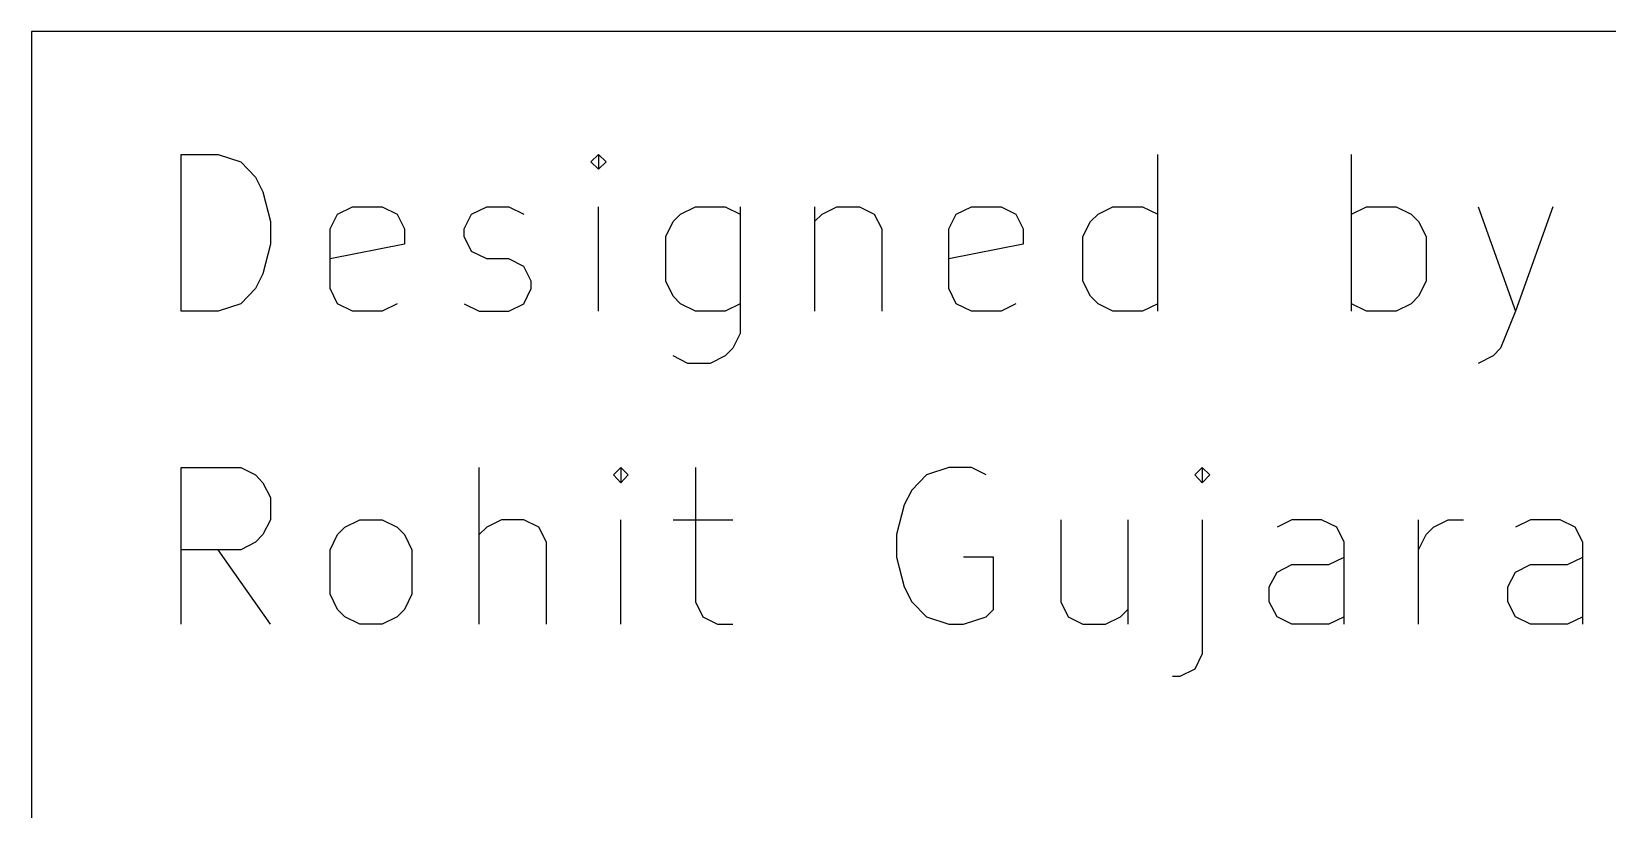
# Model space of a CAD drawing. Extents: x 0.4 to 16.1, y -11.3 to -0.4.
# Drawn here: x 11.811 to 12.405, y -10.254 to -9.961 of the extents above; entities that cross this region are included whole.
import ezdxf

# ---------------------------------------------------------------- set-up
doc = ezdxf.new("R2010")
doc.units = 0
doc.header["$MEASUREMENT"] = 0
doc.layers.add('RED2', color=1, linetype='CONTINUOUS')

msp = doc.modelspace()

# ---------------------------------------------------------------- linework, layer by layer
at = {"layer": 'RED2', "linetype": 'CONTINUOUS'}
for p, q in [((11.8106, -9.96072), (11.8106, -11.2206)), ((16.0626, -9.96072), (11.8106, -9.96072)), ((11.867, -10.0662), (11.867, -10.0071)), ((11.867, -10.0071), (11.881, -10.0071)), ((11.881, -10.0071), (11.8895, -10.0099)), ((11.8895, -10.0099), (11.8951, -10.0156)), ((12.0245, -10.0071), (12.0216, -10.0099)), ((12.0216, -10.0099), (12.0245, -10.0127)), ((12.0273, -10.0099), (12.0245, -10.0071)), ((12.0245, -10.0071), (12.0245, -10.0127)), ((12.0245, -10.0127), (12.0273, -10.0099)), ((12.2354, -10.0662), (12.2354, -10.0071)), ((12.3085, -10.0662), (12.3085, -10.0071)), ((11.8951, -10.0156), (11.8979, -10.0212)), ((11.8979, -10.0212), (11.9007, -10.0324)), ((11.926, -10.0296), (11.9317, -10.0268)), ((11.9317, -10.0268), (11.9429, -10.0268)), ((11.9429, -10.0268), (11.9485, -10.0296)), ((11.9766, -10.0296), (11.9823, -10.0268)), ((11.9823, -10.0268), (11.9907, -10.0268)), ((11.9907, -10.0268), (11.9963, -10.0296)), ((12.0245, -10.0662), (12.0245, -10.0268)), ((12.0554, -10.0296), (12.061, -10.0268)), ((12.061, -10.0268), (12.0723, -10.0268)), ((12.0723, -10.0268), (12.0779, -10.0296)), ((12.0779, -10.0268), (12.0779, -10.0746)), ((12.106, -10.0268), (12.106, -10.0662)), ((12.1088, -10.0296), (12.1144, -10.0268)), ((12.1144, -10.0268), (12.1229, -10.0268)), ((12.1229, -10.0268), (12.1285, -10.0296)), ((12.1594, -10.0296), (12.1651, -10.0268)), ((12.1651, -10.0268), (12.1763, -10.0268)), ((12.1763, -10.0268), (12.1819, -10.0296)), ((12.2129, -10.0296), (12.2185, -10.0268)), ((12.2185, -10.0268), (12.2297, -10.0268)), ((12.2297, -10.0268), (12.2354, -10.0296)), ((12.3085, -10.0296), (12.3141, -10.0268)), ((12.3141, -10.0268), (12.3254, -10.0268)), ((12.3254, -10.0268), (12.331, -10.0296)), ((12.3563, -10.0268), (12.3703, -10.0662)), ((12.3844, -10.0268), (12.3703, -10.0662)), ((11.9007, -10.0324), (11.9007, -10.0409)), ((11.9232, -10.0352), (11.926, -10.0296)), ((11.9485, -10.0296), (11.9513, -10.0352)), ((11.9738, -10.0352), (11.9766, -10.0296)), ((12.0498, -10.038), (12.0526, -10.0324)), ((12.0526, -10.0324), (12.0554, -10.0296)), ((12.106, -10.0324), (12.1088, -10.0296)), ((12.1285, -10.0296), (12.1313, -10.0352)), ((12.1566, -10.0352), (12.1594, -10.0296)), ((12.1819, -10.0296), (12.1847, -10.0352)), ((12.2072, -10.038), (12.2101, -10.0324)), ((12.2101, -10.0324), (12.2129, -10.0296)), ((12.331, -10.0296), (12.3338, -10.0324)), ((12.3338, -10.0324), (12.3366, -10.038)), ((11.9232, -10.0577), (11.9232, -10.0352)), ((11.9513, -10.0352), (11.9513, -10.0409)), ((11.9738, -10.038), (11.9738, -10.0352)), ((11.9766, -10.0437), (11.9738, -10.038)), ((12.0498, -10.0549), (12.0498, -10.038)), ((12.1313, -10.0352), (12.1313, -10.0662)), ((12.1566, -10.0577), (12.1566, -10.0352)), ((12.1847, -10.0352), (12.1847, -10.0409)), ((12.2072, -10.0549), (12.2072, -10.038)), ((12.3366, -10.038), (12.3366, -10.0549)), ((11.9007, -10.0409), (11.8979, -10.0521)), ((11.9513, -10.0409), (11.9232, -10.0465)), ((11.9823, -10.0465), (11.9766, -10.0437)), ((12.1847, -10.0409), (12.1566, -10.0465)), ((11.8979, -10.0521), (11.8951, -10.0577)), ((11.9907, -10.0465), (11.9823, -10.0465)), ((11.9963, -10.0493), (11.9907, -10.0465)), ((11.9991, -10.0549), (11.9963, -10.0493)), ((11.8951, -10.0577), (11.8895, -10.0634)), ((11.926, -10.0634), (11.9232, -10.0577)), ((11.9963, -10.0634), (11.9991, -10.0577)), ((11.9991, -10.0577), (11.9991, -10.0549)), ((12.0526, -10.0605), (12.0498, -10.0549)), ((12.1594, -10.0634), (12.1566, -10.0577)), ((12.2101, -10.0605), (12.2072, -10.0549)), ((12.3366, -10.0549), (12.3338, -10.0605)), ((11.8895, -10.0634), (11.881, -10.0662)), ((11.9317, -10.0662), (11.926, -10.0634)), ((11.9485, -10.0634), (11.9429, -10.0662)), ((11.9738, -10.0634), (11.9795, -10.0662)), ((11.9907, -10.0662), (11.9963, -10.0634)), ((12.0554, -10.0634), (12.0526, -10.0605)), ((12.061, -10.0662), (12.0554, -10.0634)), ((12.0779, -10.0634), (12.0723, -10.0662)), ((12.1651, -10.0662), (12.1594, -10.0634)), ((12.1819, -10.0634), (12.1763, -10.0662)), ((12.2129, -10.0634), (12.2101, -10.0605)), ((12.2185, -10.0662), (12.2129, -10.0634)), ((12.2354, -10.0634), (12.2297, -10.0662)), ((12.3141, -10.0662), (12.3085, -10.0634)), ((12.331, -10.0634), (12.3254, -10.0662)), ((12.3338, -10.0605), (12.331, -10.0634)), ((11.881, -10.0662), (11.867, -10.0662)), ((11.9429, -10.0662), (11.9317, -10.0662)), ((11.9795, -10.0662), (11.9907, -10.0662)), ((12.0723, -10.0662), (12.061, -10.0662)), ((12.1763, -10.0662), (12.1651, -10.0662)), ((12.2297, -10.0662), (12.2185, -10.0662)), ((12.3254, -10.0662), (12.3141, -10.0662)), ((12.3703, -10.0662), (12.3647, -10.0802)), ((12.0779, -10.0746), (12.0751, -10.0802)), ((12.0751, -10.0802), (12.0723, -10.083)), ((12.3647, -10.0802), (12.3619, -10.083)), ((12.0582, -10.0859), (12.0526, -10.083)), ((12.0666, -10.0859), (12.0582, -10.0859)), ((12.0723, -10.083), (12.0666, -10.0859)), ((12.3619, -10.083), (12.3563, -10.0859)), ((11.867, -10.1843), (11.867, -10.1252)), ((11.867, -10.1252), (11.8895, -10.1252)), ((11.8895, -10.1252), (11.8951, -10.128)), ((11.8951, -10.128), (11.8979, -10.1309)), ((11.9795, -10.1843), (11.9795, -10.1252)), ((12.0329, -10.1252), (12.0301, -10.128)), ((12.0301, -10.128), (12.0329, -10.1309)), ((12.0357, -10.128), (12.0329, -10.1252)), ((12.0329, -10.1252), (12.0329, -10.1309)), ((12.0329, -10.1309), (12.0357, -10.128)), ((12.061, -10.1252), (12.061, -10.1758)), ((12.1482, -10.128), (12.1426, -10.1337)), ((12.1566, -10.1252), (12.1482, -10.128)), ((12.1651, -10.1252), (12.1566, -10.1252)), ((12.1707, -10.128), (12.1651, -10.1252)), ((12.2522, -10.1252), (12.2494, -10.128)), ((12.2494, -10.128), (12.2522, -10.1309)), ((12.255, -10.128), (12.2522, -10.1252)), ((12.2522, -10.1252), (12.2522, -10.1309)), ((12.2522, -10.1309), (12.255, -10.128)), ((11.8979, -10.1309), (11.9007, -10.1365)), ((12.1426, -10.1337), (12.1398, -10.1393)), ((11.9007, -10.1365), (11.9007, -10.1449)), ((12.1398, -10.1393), (12.1369, -10.1505)), ((11.9007, -10.1449), (11.8979, -10.1505)), ((11.9288, -10.1477), (11.9345, -10.1449)), ((11.9345, -10.1449), (11.9429, -10.1449)), ((11.9429, -10.1449), (11.9485, -10.1477)), ((11.9879, -10.1449), (11.9823, -10.1477)), ((11.9963, -10.1449), (11.9879, -10.1449)), ((12.002, -10.1477), (11.9963, -10.1449)), ((12.0329, -10.1843), (12.0329, -10.1449)), ((12.0526, -10.1449), (12.0751, -10.1449)), ((12.1988, -10.1449), (12.1988, -10.1758)), ((12.2241, -10.1449), (12.2241, -10.1843)), ((12.2522, -10.1449), (12.2522, -10.1955)), ((12.286, -10.1449), (12.2804, -10.1477)), ((12.2972, -10.1449), (12.286, -10.1449)), ((12.3029, -10.1477), (12.2972, -10.1449)), ((12.3338, -10.1843), (12.3338, -10.1449)), ((12.3394, -10.1477), (12.345, -10.1449)), ((12.345, -10.1449), (12.3507, -10.1449)), ((12.376, -10.1449), (12.3703, -10.1477)), ((12.3872, -10.1449), (12.376, -10.1449)), ((12.3928, -10.1477), (12.3872, -10.1449)), ((11.8979, -10.1505), (11.8951, -10.1533)), ((11.9232, -10.1562), (11.926, -10.1505)), ((11.926, -10.1505), (11.9288, -10.1477)), ((11.9485, -10.1477), (11.9513, -10.1505)), ((11.9513, -10.1505), (11.9541, -10.1562)), ((11.9823, -10.1477), (11.9795, -10.1505)), ((12.0048, -10.1533), (12.002, -10.1477)), ((12.1369, -10.1505), (12.1369, -10.159)), ((12.3057, -10.1533), (12.3029, -10.1477)), ((12.3338, -10.1562), (12.3366, -10.1505)), ((12.3366, -10.1505), (12.3394, -10.1477)), ((12.3957, -10.1533), (12.3928, -10.1477)), ((11.8895, -10.1562), (11.867, -10.1562)), ((11.9007, -10.1843), (11.881, -10.1562)), ((11.8951, -10.1533), (11.8895, -10.1562)), ((11.9232, -10.173), (11.9232, -10.1562)), ((11.9541, -10.1562), (11.9541, -10.173)), ((12.0048, -10.1843), (12.0048, -10.1533)), ((12.1369, -10.159), (12.1398, -10.1702)), ((12.1735, -10.159), (12.1622, -10.159)), ((12.1735, -10.1787), (12.1735, -10.159)), ((12.3, -10.1618), (12.3057, -10.159)), ((12.3057, -10.1843), (12.3057, -10.1533)), ((12.39, -10.1618), (12.3957, -10.159)), ((12.3957, -10.1843), (12.3957, -10.1533)), ((12.2775, -10.1702), (12.2804, -10.1646)), ((12.2804, -10.1646), (12.286, -10.1618)), ((12.286, -10.1618), (12.3, -10.1618)), ((12.3675, -10.1702), (12.3703, -10.1646)), ((12.3703, -10.1646), (12.376, -10.1618)), ((12.376, -10.1618), (12.39, -10.1618)), ((12.1398, -10.1702), (12.1426, -10.1758)), ((12.2775, -10.1758), (12.2775, -10.1702)), ((12.3675, -10.1758), (12.3675, -10.1702)), ((11.926, -10.1787), (11.9232, -10.173)), ((11.9541, -10.173), (11.9513, -10.1787)), ((12.061, -10.1758), (12.0638, -10.1815)), ((12.1426, -10.1758), (12.1482, -10.1815)), ((12.1988, -10.1758), (12.2016, -10.1815)), ((12.2804, -10.1815), (12.2775, -10.1758)), ((12.3703, -10.1815), (12.3675, -10.1758)), ((11.9288, -10.1815), (11.926, -10.1787)), ((11.9345, -10.1843), (11.9288, -10.1815)), ((11.9485, -10.1815), (11.9429, -10.1843)), ((11.9513, -10.1787), (11.9485, -10.1815)), ((12.0638, -10.1815), (12.0694, -10.1843)), ((12.1482, -10.1815), (12.1566, -10.1843)), ((12.1622, -10.1843), (12.1707, -10.1815)), ((12.1707, -10.1815), (12.1735, -10.1787)), ((12.2016, -10.1815), (12.2072, -10.1843)), ((12.2157, -10.1843), (12.2213, -10.1815)), ((12.2213, -10.1815), (12.2241, -10.1787)), ((12.286, -10.1843), (12.2804, -10.1815)), ((12.3057, -10.1815), (12.3, -10.1843)), ((12.376, -10.1843), (12.3703, -10.1815)), ((12.3957, -10.1815), (12.39, -10.1843)), ((11.9429, -10.1843), (11.9345, -10.1843)), ((12.0694, -10.1843), (12.0751, -10.1843)), ((12.1566, -10.1843), (12.1622, -10.1843)), ((12.2072, -10.1843), (12.2157, -10.1843)), ((12.3, -10.1843), (12.286, -10.1843)), ((12.39, -10.1843), (12.376, -10.1843)), ((12.2522, -10.1955), (12.2494, -10.2012)), ((12.2438, -10.204), (12.241, -10.204)), ((12.2494, -10.2012), (12.2438, -10.204))]:
    msp.add_line(p, q, dxfattribs=at)

doc.saveas('drawing.dxf')
